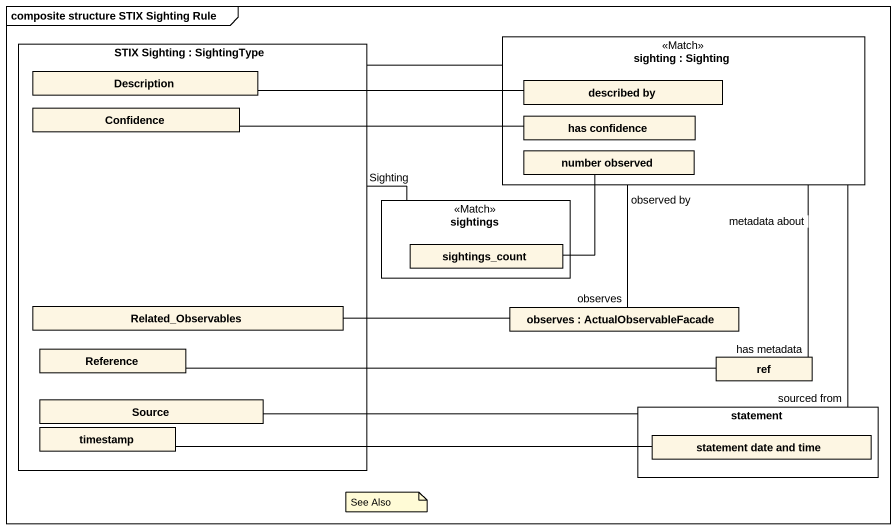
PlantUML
@startuml
mainframe composite structure STIX Sighting Rule
rectangle "STIX Sighting : SightingType" as STIX_Sighting {
  rectangle Description
  rectangle Confidence
  rectangle Related_Observables
  rectangle Reference
  rectangle Source
  rectangle timestamp
}
rectangle "sighting : Sighting" as sighting <<Match>> {
  rectangle "described by" as described_by
  rectangle "has confidence" as has_confidence
  rectangle "number observed" as number_observed
}
rectangle sightings <<Match>> {
  rectangle sightings_count
}
rectangle "observes : ActualObservableFacade" as observes
rectangle "ref" as ref_
rectangle statement {
  rectangle "statement date and time" as statement_date_and_time
}
STIX_Sighting -right- sighting
Description -right- described_by
sighting "metadata about" -- "has metadata" ref_
Confidence -right- has_confidence
sightings -left- "Sighting" STIX_Sighting
sightings_count -up- number_observed
Related_Observables -right- observes
Reference -right- ref_
observes "observes" -up- "observed by" sighting
Source -right- statement
timestamp -right- statement_date_and_time
statement "sourced from" -up- sighting
note as N1
  See Also
end note
@enduml
